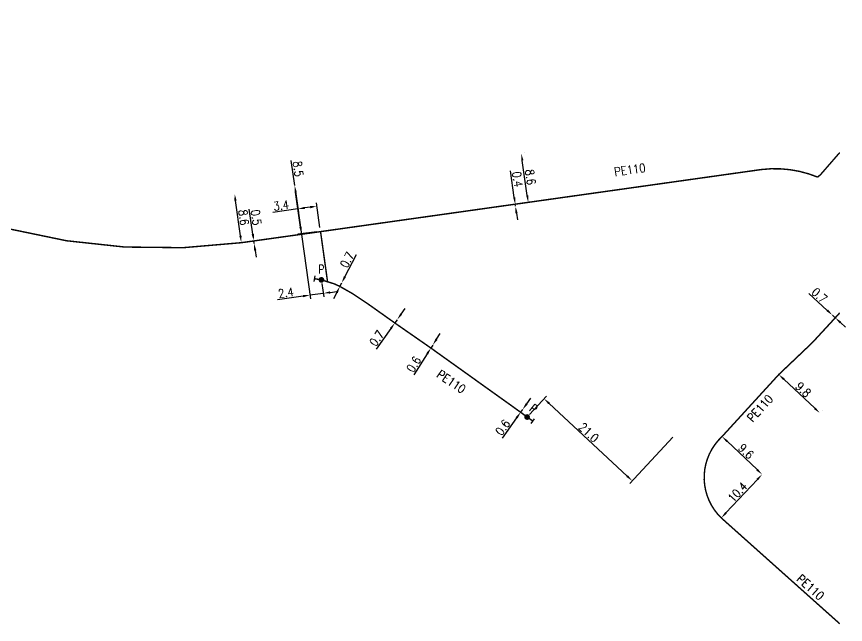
# Model space of a CAD drawing. Header units: millimetres. Extents: x 127511 to 128011, y 140859 to 142000.
# Drawn here: x 127856.6 to 128001, y 141514.2 to 141620.2 of the extents above; entities that cross this region are included whole.
import ezdxf
from ezdxf.enums import TextEntityAlignment as Align

# ---------------------------------------------------------------- set-up
doc = ezdxf.new("R2010")
doc.units = ezdxf.units.MM
doc.header["$PDMODE"] = 34
doc.linetypes.add('L_25_PE', pattern=[2000, 1000, 1000])
doc.layers.get('0').update_dxf_attribs({"linetype": 'CONTINUOUS'})
doc.layers.get('Defpoints').update_dxf_attribs({"linetype": 'CONTINUOUS'})
for name, color, linetype in [('L_150', 1, 'CONTINUOUS'), ('L_300', 7, 'CONTINUOUS'), ('L_340', 7, 'CONTINUOUS')]:
    doc.layers.add(name, color=color, linetype=linetype)
doc.styles.add('G_ROMANS', font='ROMANS.SHX', dxfattribs={"width": 0.75})
doc.styles.get("Standard").update_dxf_attribs({"font": 'romans.shx', "width": 0.85})
doc.dimstyles.get("Standard").update_dxf_attribs({"dimtxt": 1.5, "dimasz": 1.2, "dimexe": 0.625, "dimexo": 0.625, "dimgap": 0.25, "dimtad": 1, "dimdec": 1, "dimzin": 0, "dimdsep": 46, "dimtxsty": 'Standard', "dimcen": -0.5, "dimadec": 0, "dimazin": 0, "dimtfac": 1, "dimtdec": 1, "dimtmove": 0, "dimatfit": 3, "dimfxl": 0, "dimtolj": 1, "dimtzin": 0, "dimarcsym": 0})

# ---------------------------------------------------------------- blocks, each defined once
blk = doc.blocks.new('*D81')
at = {"layer": 'Defpoints', "color": 0, "linetype": 'Continuous', "transparency": 16777216}
for p in [(127894.55, 141589.28), (127894.55, 141589.28), (127895.73, 141580.76)]:
    blk.add_point(p, dxfattribs=at)
at = {"layer": 'L_150', "color": 0, "linetype": 'Continuous', "lineweight": -2, "transparency": 16777216}
blk.add_line((127895.57, 141581.95), (127894.72, 141588.09), dxfattribs=at)
at = {"layer": 'L_150', "color": 0, "linetype": 'Continuous', "transparency": 16777216}
for points in [[(127894.91, 141588.12), (127894.52, 141588.06), (127894.55, 141589.28)], [(127895.76, 141581.98), (127895.37, 141581.92), (127895.73, 141580.76)]]:
    blk.add_solid(points, dxfattribs=at)
at = {"layer": 'L_150', "color": 0, "linetype": 'Continuous', "transparency": 16777216, "insert": (127896.13, 141585.16), "char_height": 1.5, "attachment_point": 5, "rotation": 277.8805}
blk.add_mtext('\\A1;8.6', dxfattribs=at)
blk = doc.blocks.new('*D82')
at = {"layer": 'Defpoints', "color": 0, "linetype": 'Continuous', "transparency": 16777216}
for p in [(127944.52, 141596.3), (127944.52, 141596.3), (127945.73, 141587.79)]:
    blk.add_point(p, dxfattribs=at)
at = {"layer": 'L_150', "color": 0, "linetype": 'Continuous', "lineweight": -2, "transparency": 16777216}
for p, q in [((127945.14, 141596.39), (127945.14, 141596.39)), ((127945.56, 141588.98), (127944.69, 141595.11)), ((127946.35, 141587.88), (127946.35, 141587.88))]:
    blk.add_line(p, q, dxfattribs=at)
at = {"layer": 'L_150', "color": 0, "linetype": 'Continuous', "transparency": 16777216}
for points in [[(127944.88, 141595.14), (127944.49, 141595.09), (127944.52, 141596.3)], [(127945.76, 141589), (127945.36, 141588.95), (127945.73, 141587.79)]]:
    blk.add_solid(points, dxfattribs=at)
at = {"layer": 'L_150', "color": 0, "linetype": 'Continuous', "transparency": 16777216, "insert": (127946.11, 141592.19), "char_height": 1.5, "attachment_point": 5, "rotation": 278.1065}
blk.add_mtext('\\A1;8.6', dxfattribs=at)
blk = doc.blocks.new('*D107')
at = {"layer": 'Defpoints', "color": 0, "linetype": 'Continuous', "transparency": 16777216}
for p in [(127895.73, 141580.76), (127897.96, 141580.61), (127897.96, 141580.61)]:
    blk.add_point(p, dxfattribs=at)
at = {"layer": 'L_150', "color": 0, "linetype": 'Continuous', "lineweight": -2, "transparency": 16777216}
for p, q in [((127897.72, 141582.26), (127897.09, 141586.59)), ((127896.35, 141580.85), (127898.51, 141581.16)), ((127897.96, 141580.61), (127897.89, 141581.07)), ((127898.13, 141579.42), (127898.3, 141578.23))]:
    blk.add_line(p, q, dxfattribs=at)
at = {"layer": 'L_150', "color": 0, "linetype": 'Continuous', "transparency": 16777216}
for points in [[(127897.92, 141582.29), (127897.52, 141582.23), (127897.89, 141581.07)], [(127898.33, 141579.45), (127897.93, 141579.39), (127897.96, 141580.61)]]:
    blk.add_solid(points, dxfattribs=at)
at = {"layer": 'L_150', "color": 0, "linetype": 'Continuous', "transparency": 16777216, "insert": (127898.31, 141585.16), "char_height": 1.5, "attachment_point": 5, "rotation": 278.2588}
blk.add_mtext('\\A1;0.5', dxfattribs=at)
blk = doc.blocks.new('*D108')
at = {"layer": 'Defpoints', "color": 0, "linetype": 'Continuous', "transparency": 16777216}
for p in [(127945.73, 141587.79), (127943.51, 141587.1), (127943.51, 141587.1)]:
    blk.add_point(p, dxfattribs=at)
at = {"layer": 'L_150', "color": 0, "linetype": 'Continuous', "lineweight": -2, "transparency": 16777216}
for p, q in [((127943.29, 141588.65), (127942.63, 141593.27)), ((127945.11, 141587.7), (127942.84, 141587.38)), ((127943.51, 141587.1), (127943.45, 141587.47)), ((127943.67, 141585.92), (127943.84, 141584.73))]:
    blk.add_line(p, q, dxfattribs=at)
at = {"layer": 'L_150', "color": 0, "linetype": 'Continuous', "transparency": 16777216}
for points in [[(127943.48, 141588.68), (127943.09, 141588.63), (127943.45, 141587.47)], [(127943.87, 141585.94), (127943.48, 141585.89), (127943.51, 141587.1)]]:
    blk.add_solid(points, dxfattribs=at)
at = {"layer": 'L_150', "color": 0, "linetype": 'Continuous', "transparency": 16777216, "insert": (127943.85, 141591.81), "char_height": 1.5, "attachment_point": 5, "rotation": 278.064}
blk.add_mtext('\\A1;0.4', dxfattribs=at)
blk = doc.blocks.new('*D153')
at = {"layer": 'Defpoints', "color": 0, "linetype": 'Continuous', "transparency": 16777216}
for p in [(127912.9, 141573.13), (127913.22, 141573.76), (127913.22, 141573.76)]:
    blk.add_point(p, dxfattribs=at)
at = {"layer": 'L_150', "color": 0, "linetype": 'Continuous', "lineweight": -2, "transparency": 16777216}
for p, q in [((127913.77, 141574.82), (127915.78, 141578.71)), ((127912.9, 141573.13), (127913.22, 141573.76)), ((127912.35, 141572.07), (127911.8, 141571))]:
    blk.add_line(p, q, dxfattribs=at)
at = {"layer": 'L_150', "color": 0, "linetype": 'Continuous', "transparency": 16777216}
for points in [[(127913.59, 141574.91), (127913.95, 141574.73), (127913.22, 141573.76)], [(127912.17, 141572.16), (127912.53, 141571.98), (127912.9, 141573.13)]]:
    blk.add_solid(points, dxfattribs=at)
at = {"layer": 'L_150', "color": 0, "linetype": 'Continuous', "transparency": 16777216, "insert": (127914.16, 141577.76), "char_height": 1.5, "attachment_point": 5, "rotation": 62.6784}
blk.add_mtext('\\A1;0.7', dxfattribs=at)
blk = doc.blocks.new('*D154')
at = {"layer": 'Defpoints', "color": 0, "linetype": 'Continuous', "transparency": 16777216}
for p in [(127922.88, 141567.34), (127922.88, 141567.34), (127922.47, 141566.77)]:
    blk.add_point(p, dxfattribs=at)
at = {"layer": 'L_150', "color": 0, "linetype": 'Continuous', "lineweight": -2, "transparency": 16777216}
for p, q in [((127923.58, 141568.31), (127924.27, 141569.29)), ((127922.88, 141567.34), (127922.47, 141566.77)), ((127921.77, 141565.79), (127919.22, 141562.23))]:
    blk.add_line(p, q, dxfattribs=at)
at = {"layer": 'L_150', "color": 0, "linetype": 'Continuous', "transparency": 16777216}
for points in [[(127923.41, 141568.43), (127923.74, 141568.2), (127922.88, 141567.34)], [(127921.61, 141565.91), (127921.93, 141565.68), (127922.47, 141566.77)]]:
    blk.add_solid(points, dxfattribs=at)
at = {"layer": 'L_150', "color": 0, "linetype": 'Continuous', "transparency": 16777216, "insert": (127919.33, 141564.1), "char_height": 1.5, "attachment_point": 5, "rotation": 54.4161}
blk.add_mtext('\\A1;0.7', dxfattribs=at)
blk = doc.blocks.new('*D155')
at = {"layer": 'Defpoints', "color": 0, "linetype": 'Continuous', "transparency": 16777216}
for p in [(127929.08, 141562.91), (127929.08, 141562.91), (127928.76, 141562.4)]:
    blk.add_point(p, dxfattribs=at)
at = {"layer": 'L_150', "color": 0, "linetype": 'Continuous', "lineweight": -2, "transparency": 16777216}
for p, q in [((127929.72, 141563.92), (127930.37, 141564.93)), ((127929.08, 141562.91), (127928.76, 141562.4)), ((127928.11, 141561.39), (127925.76, 141557.71))]:
    blk.add_line(p, q, dxfattribs=at)
at = {"layer": 'L_150', "color": 0, "linetype": 'Continuous', "transparency": 16777216}
for points in [[(127929.56, 141564.03), (127929.89, 141563.81), (127929.08, 141562.91)], [(127927.94, 141561.5), (127928.28, 141561.28), (127928.76, 141562.4)]]:
    blk.add_solid(points, dxfattribs=at)
at = {"layer": 'L_150', "color": 0, "linetype": 'Continuous', "transparency": 16777216, "insert": (127925.77, 141559.58), "char_height": 1.5, "attachment_point": 5, "rotation": 57.4947}
blk.add_mtext('\\A1;0.6', dxfattribs=at)
blk = doc.blocks.new('*D156')
at = {"layer": 'Defpoints', "color": 0, "linetype": 'Continuous', "transparency": 16777216}
for p in [(127944.4, 141551.21), (127944.75, 141551.7), (127944.75, 141551.7)]:
    blk.add_point(p, dxfattribs=at)
at = {"layer": 'L_150', "color": 0, "linetype": 'Continuous', "lineweight": -2, "transparency": 16777216}
for p, q in [((127945.45, 141552.68), (127946.15, 141553.65)), ((127944.75, 141551.7), (127944.4, 141551.21)), ((127943.7, 141550.24), (127941.16, 141546.69))]:
    blk.add_line(p, q, dxfattribs=at)
at = {"layer": 'L_150', "color": 0, "linetype": 'Continuous', "transparency": 16777216}
for points in [[(127945.29, 141552.79), (127945.61, 141552.56), (127944.75, 141551.7)], [(127943.54, 141550.36), (127943.86, 141550.12), (127944.4, 141551.21)]]:
    blk.add_solid(points, dxfattribs=at)
at = {"layer": 'L_150', "color": 0, "linetype": 'Continuous', "transparency": 16777216, "insert": (127941.27, 141548.56), "char_height": 1.5, "attachment_point": 5, "rotation": 54.3791}
blk.add_mtext('\\A1;0.6', dxfattribs=at)
blk = doc.blocks.new('L_300_12')
at = {"color": 0, "linetype": 'Continuous', "const_width": 0.497, "flags": 128}
blk.add_lwpolyline([(-0.25, 0, 1), (0.25, 0, 1)], format="xyb", close=True, dxfattribs=at)
at = {"color": 0, "linetype": 'Continuous', "style": 'G_ROMANS', "width": 0.75}
blk.add_text('P', height=1.5, dxfattribs=at).set_placement((0, 1.85), align=Align.MIDDLE)
at = {"color": 0, "linetype": 'Continuous', "width": 0.75, "flags": 3}
for tag, p in [('DEF_LEG', (0, -5)), ('DEF_COUP', (0, -7.5)), ('DEF_TYPE', (0, -10))]:
    blk.add_attdef(tag, text='', height=1.2, dxfattribs=at).set_placement(p, align=Align.MIDDLE)
blk = doc.blocks.new('*D157')
at = {"layer": 'Defpoints', "color": 0, "linetype": 'Continuous', "transparency": 16777216}
for p in [(127948.48, 141553.56), (127945.52, 141550.38), (127971.35, 141547.35)]:
    blk.add_point(p, dxfattribs=at)
at = {"layer": 'L_300', "color": 0, "linetype": 'Continuous', "lineweight": -2, "transparency": 16777216}
for p, q in [((127945.94, 141550.83), (127948.91, 141554.02)), ((127962.96, 141540.09), (127949.36, 141552.75)), ((127970.93, 141546.89), (127963.41, 141538.82))]:
    blk.add_line(p, q, dxfattribs=at)
at = {"layer": 'L_300', "color": 0, "linetype": 'Continuous', "transparency": 16777216}
for points in [[(127949.5, 141552.89), (127949.23, 141552.6), (127948.48, 141553.56)], [(127963.09, 141540.24), (127962.82, 141539.95), (127963.84, 141539.27)]]:
    blk.add_solid(points, dxfattribs=at)
at = {"layer": 'L_300', "color": 0, "linetype": 'Continuous', "transparency": 16777216, "insert": (127956.26, 141547.69), "char_height": 1.5, "attachment_point": 5, "rotation": 317.0552}
blk.add_mtext('\\A1;21.0', dxfattribs=at)
blk = doc.blocks.new('L_340_07')
at = {"color": 0, "linetype": 'Continuous', "const_width": 0.25, "flags": 128}
blk.add_lwpolyline([(0, 0), (1.25, 0)], dxfattribs=at)
at = {"color": 0, "linetype": 'Continuous', "flags": 128}
blk.add_lwpolyline([(1.25, -0.5), (1.25, 0.5)], dxfattribs=at)
at = {"color": 0, "linetype": 'Continuous', "width": 0.75, "flags": 3}
for tag, p in [('DEF_LEG', (0.72, -3.47)), ('DEF_COUP', (0.72, -5.97)), ('DEF_TYPE', (0.72, -8.47))]:
    blk.add_attdef(tag, text='', height=1.2, dxfattribs=at).set_placement(p, align=Align.MIDDLE)
blk = doc.blocks.new('*D158')
at = {"layer": 'Defpoints', "color": 0, "linetype": 'Continuous', "transparency": 16777216}
for p in [(127905.02, 141590.73), (127908.92, 141587.11), (127909.52, 141582.77)]:
    blk.add_point(p, dxfattribs=at)
at = {"layer": 'L_150', "color": 0, "linetype": 'Continuous', "lineweight": -2, "transparency": 16777216}
for p, q in [((127905.11, 141590.11), (127905.67, 141586.03)), ((127909.43, 141583.39), (127908.83, 141587.73)), ((127905.59, 141586.65), (127901.2, 141586.04)), ((127907.73, 141586.94), (127906.78, 141586.81))]:
    blk.add_line(p, q, dxfattribs=at)
at = {"layer": 'L_150', "color": 0, "linetype": 'Continuous', "transparency": 16777216}
for points in [[(127906.75, 141587.01), (127906.8, 141586.61), (127905.59, 141586.65)], [(127907.7, 141587.14), (127907.76, 141586.75), (127908.92, 141587.11)]]:
    blk.add_solid(points, dxfattribs=at)
at = {"layer": 'L_150', "color": 0, "linetype": 'Continuous', "transparency": 16777216, "insert": (127902.66, 141587.25), "char_height": 1.5, "attachment_point": 5, "rotation": 7.8805}
blk.add_mtext('\\A1;3.4', dxfattribs=at)
blk = doc.blocks.new('*D159')
at = {"layer": 'Defpoints', "color": 0, "linetype": 'Continuous', "transparency": 16777216}
for p in [(127905.02, 141590.73), (127906.2, 141582.31), (127909.52, 141582.77)]:
    blk.add_point(p, dxfattribs=at)
at = {"layer": 'L_150', "color": 0, "linetype": 'Continuous', "lineweight": -2, "transparency": 16777216}
for p, q in [((127905.02, 141590.73), (127904.42, 141595.06)), ((127906.04, 141583.49), (127905.19, 141589.54)), ((127908.9, 141582.68), (127905.58, 141582.22))]:
    blk.add_line(p, q, dxfattribs=at)
at = {"layer": 'L_150', "color": 0, "linetype": 'Continuous', "transparency": 16777216}
for points in [[(127905.39, 141589.57), (127904.99, 141589.51), (127905.02, 141590.73)], [(127906.23, 141583.52), (127905.84, 141583.47), (127906.2, 141582.31)]]:
    blk.add_solid(points, dxfattribs=at)
at = {"layer": 'L_150', "color": 0, "linetype": 'Continuous', "transparency": 16777216, "insert": (127905.63, 141593.63), "char_height": 1.5, "attachment_point": 5, "rotation": 277.9667}
blk.add_mtext('\\A1;8.5', dxfattribs=at)
blk = doc.blocks.new('*D160')
at = {"layer": 'Defpoints', "color": 0, "linetype": 'Continuous', "transparency": 16777216}
for p in [(127905.02, 141590.73), (127909.68, 141574.28), (127910.01, 141571.93)]:
    blk.add_point(p, dxfattribs=at)
at = {"layer": 'L_300', "color": 0, "linetype": 'Continuous', "lineweight": -2, "transparency": 16777216}
for p, q in [((127905.11, 141590.11), (127907.76, 141570.99)), ((127909.77, 141573.66), (127910.09, 141571.31)), ((127906.48, 141571.44), (127902.03, 141570.83)), ((127910.01, 141571.93), (127907.67, 141571.61)), ((127911.2, 141572.1), (127912.39, 141572.26))]:
    blk.add_line(p, q, dxfattribs=at)
at = {"layer": 'L_300', "color": 0, "linetype": 'Continuous', "transparency": 16777216}
for points in [[(127906.45, 141571.64), (127906.51, 141571.25), (127907.67, 141571.61)], [(127911.17, 141572.29), (127911.22, 141571.9), (127910.01, 141571.93)]]:
    blk.add_solid(points, dxfattribs=at)
at = {"layer": 'L_300', "color": 0, "linetype": 'Continuous', "transparency": 16777216, "insert": (127903.5, 141572.04), "char_height": 1.5, "attachment_point": 5, "rotation": 7.8805}
blk.add_mtext('\\A1;2.4', dxfattribs=at)
blk = doc.blocks.new('*D178')
at = {"layer": 'Defpoints', "color": 0, "linetype": 'Continuous', "transparency": 16777216}
for p in [(127989.39, 141557.79), (127996.53, 141551.08), (127996.53, 141551.08)]:
    blk.add_point(p, dxfattribs=at)
at = {"layer": 'L_150', "color": 0, "linetype": 'Continuous', "lineweight": -2, "transparency": 16777216}
for p, q in [((127990.26, 141556.97), (127995.65, 141551.9)), ((127996.96, 141551.53), (127996.96, 141551.53))]:
    blk.add_line(p, q, dxfattribs=at)
at = {"layer": 'L_150', "color": 0, "linetype": 'Continuous', "transparency": 16777216}
for points in [[(127990.4, 141557.11), (127990.12, 141556.82), (127989.39, 141557.79)], [(127995.79, 141552.04), (127995.52, 141551.75), (127996.53, 141551.08)]]:
    blk.add_solid(points, dxfattribs=at)
at = {"layer": 'L_150', "color": 0, "linetype": 'Continuous', "transparency": 16777216, "insert": (127993.64, 141555.16), "char_height": 1.5, "attachment_point": 5, "rotation": 316.7821}
blk.add_mtext('\\A1;9.8', dxfattribs=at)
blk = doc.blocks.new('*D179')
at = {"layer": 'Defpoints', "color": 0, "linetype": 'Continuous', "transparency": 16777216}
for p in [(127979.5, 141546.98), (127986.48, 141540.38), (127986.48, 141540.38)]:
    blk.add_point(p, dxfattribs=at)
at = {"layer": 'L_150', "color": 0, "linetype": 'Continuous', "lineweight": -2, "transparency": 16777216}
blk.add_line((127980.37, 141546.15), (127985.61, 141541.21), dxfattribs=at)
at = {"layer": 'L_150', "color": 0, "linetype": 'Continuous', "transparency": 16777216}
for points in [[(127980.51, 141546.3), (127980.24, 141546.01), (127979.5, 141546.98)], [(127985.74, 141541.35), (127985.47, 141541.06), (127986.48, 141540.38)]]:
    blk.add_solid(points, dxfattribs=at)
at = {"layer": 'L_150', "color": 0, "linetype": 'Continuous', "transparency": 16777216, "insert": (127983.68, 141544.41), "char_height": 1.5, "attachment_point": 5, "rotation": 316.6134}
blk.add_mtext('\\A1;9.6', dxfattribs=at)
blk = doc.blocks.new('*D180')
at = {"layer": 'Defpoints', "color": 0, "linetype": 'Continuous', "transparency": 16777216}
for p in [(127986.48, 141540.38), (127986.48, 141540.38), (127979.36, 141532.8)]:
    blk.add_point(p, dxfattribs=at)
at = {"layer": 'L_150', "color": 0, "linetype": 'Continuous', "lineweight": -2, "transparency": 16777216}
blk.add_line((127980.18, 141533.68), (127985.66, 141539.51), dxfattribs=at)
at = {"layer": 'L_150', "color": 0, "linetype": 'Continuous', "transparency": 16777216}
for points in [[(127985.51, 141539.64), (127985.8, 141539.37), (127986.48, 141540.38)], [(127980.03, 141533.81), (127980.33, 141533.54), (127979.36, 141532.8)]]:
    blk.add_solid(points, dxfattribs=at)
at = {"layer": 'L_150', "color": 0, "linetype": 'Continuous', "transparency": 16777216, "insert": (127982.19, 141537.28), "char_height": 1.5, "attachment_point": 5, "rotation": 46.7821}
blk.add_mtext('\\A1;10.4', dxfattribs=at)
blk = doc.blocks.new('*D181')
at = {"layer": 'Defpoints', "color": 0, "linetype": 'Continuous', "transparency": 16777216}
for p in [(127998.72, 141568.15), (127998.72, 141568.15), (127999.23, 141567.67)]:
    blk.add_point(p, dxfattribs=at)
at = {"layer": 'L_150', "color": 0, "linetype": 'Continuous', "lineweight": -2, "transparency": 16777216}
for p, q in [((127997.83, 141568.96), (127994.62, 141571.92)), ((127999.23, 141567.67), (127998.72, 141568.15)), ((128000.11, 141566.86), (128001, 141566.05))]:
    blk.add_line(p, q, dxfattribs=at)
at = {"layer": 'L_150', "color": 0, "linetype": 'Continuous', "transparency": 16777216}
for points in [[(127997.97, 141569.11), (127997.7, 141568.81), (127998.72, 141568.15)], [(128000.25, 141567.01), (127999.98, 141566.71), (127999.23, 141567.67)]]:
    blk.add_solid(points, dxfattribs=at)
at = {"layer": 'L_150', "color": 0, "linetype": 'Continuous', "transparency": 16777216, "insert": (127996.46, 141571.58), "char_height": 1.5, "attachment_point": 5, "rotation": 317.3471}
blk.add_mtext('\\A1;0.7', dxfattribs=at)

msp = doc.modelspace()

# ---------------------------------------------------------------- linework, layer by layer
at = {"layer": 'L_150', "linetype": 'L_25_PE', "flags": 128}
for points in [[(128000, 141596.46, 0.25, 0.25, 0), (127996.66, 141592.62, 0.25, 0.25, 0), (127996.16, 141592.19, 0.25, 0.25, 0.128432), (127986.36, 141593.51, 0.25, 0.25, 0), (127945.73, 141587.79, 0.25, 0.25, 0), (127909.53, 141582.69, 0.25, 0.25, 0), (127895.73, 141580.76, 0.25, 0.25, -0.096845), (127855.3, 141583.16, 0.25, 0.25, 0), (127833.31, 141589.46, 0.25, 0.25, 0), (127792.44, 141601.85, 0.25, 0.25, 0), (127790.23, 141602.49, 0.25, 0.25, 0), (127785.17, 141603.87, 0.25, 0.25, 0), (127778.48, 141605.96, 0.25, 0.25, -0.181644), (127774.59, 141608.91, 0.25, 0.25, 0), (127767.86, 141617.95, 0.25, 0.25, 0), (127737.8, 141658.23, 0.25, 0.25, 0), (127727.59, 141672.82, 0.25, 0.25, 0), (127724.72, 141676.95, 0.25, 0.25, 0), (127722.87, 141679.61, 0.25, 0.25, 0), (127722.11, 141680.8, 0.25, 0.25, 0), (127721.78, 141681.35, 0.25, 0.25, 0), (127721.54, 141681.8, 0.25, 0.25, 0), (127721.27, 141682.32, 0.25, 0.25, 0), (127721.05, 141682.84, 0.25, 0.25, 0), (127720.85, 141683.42, 0.25, 0.25, 0), (127720.75, 141683.77, 0.25, 0.25, 0), (127720.62, 141684.37, 0.25, 0.25, 0), (127720.52, 141685.11, 0.25, 0.25, 0), (127720.44, 141685.86, 0.25, 0.25, 0), (127720.41, 141686.35, 0.25, 0.25, 0), (127720.4, 141686.72, 0.25, 0.25, 0), (127720.4, 141687.37, 0.25, 0.25, 0), (127720.44, 141688.01, 0.25, 0.25, 0), (127720.5, 141688.58, 0.25, 0.25, 0), (127720.56, 141688.98, 0.25, 0.25, 0), (127720.67, 141689.54, 0.25, 0.25, 0), (127720.76, 141689.95, 0.25, 0.25, 0), (127720.86, 141690.33, 0.25, 0.25, 0), (127720.94, 141690.59, 0.25, 0.25, 0), (127721.17, 141691.28, 0.25, 0.25, 0), (127721.4, 141691.84, 0.25, 0.25, 0), (127721.73, 141692.51, 0.25, 0.25, 0), (127722.06, 141693.05, 0.25, 0.25, 0), (127722.43, 141693.57, 0.25, 0.25, 0), (127722.83, 141694.07, 0.25, 0.25, 0), (127723.07, 141694.36, 0.25, 0.25, 0), (127723.78, 141695.11, 0.25, 0.25, 0), (127724.59, 141695.87, 0.25, 0.25, 0), (127725.39, 141696.46, 0.25, 0.25, 0), (127727.98, 141698.23, 0.25, 0.25, 0), (127733.38, 141701.91, 0.25, 0.25, 0), (127745.48, 141710.18, 0.25, 0.25, 0), (127756.25, 141717.53, 0.25, 0.25, 0), (127761.66, 141721.23, 0.25, 0.25, 0), (127784.91, 141736.97, 0.25, 0.25, 0), (127825.31, 141763.96, 0.25, 0.25, 0), (127829.48, 141766.69, 0.25, 0.25, 0), (127829.48, 141766.69, 0.25, 0.25, 0), (127831.66, 141767.86, 0.25, 0.25, 0), (127835.23, 141769.46, 0.25, 0.25, 0), (127839.94, 141771.31, 0.25, 0.25, 0), (127839.94, 141771.31, 0.25, 0.25, 0), (127843.61, 141772.58, 0.25, 0.25, 0), (127850.09, 141774.89, 0.25, 0.25, 0), (127856.71, 141777.23, 0.25, 0.25, 0), (127862.4, 141779.14, 0.25, 0.25, 0), (127865.78, 141780.39, 0.25, 0.25, 0), (127867.91, 141781.19, 0.25, 0.25, 0), (127876.29, 141784.12, 0.25, 0.25, 0), (127881.79, 141785.77, 0.25, 0.25, 0), (127887.15, 141788.48, 0.25, 0.25, 0)], [(127909.68, 141574.28, 0.25, 0.25, 0), (127910.75, 141573.95, 0.25, 0.25, 0), (127911.88, 141573.6, 0.25, 0.25, 0), (127912.9, 141573.14, 0.25, 0.25, 0), (127912.9, 141573.13, 0.25, 0.25, 0), (127915.11, 141571.88, 0.25, 0.25, 0), (127917.82, 141570.07, 0.25, 0.25, 0), (127922.47, 141566.77, 0.25, 0.25, 0), (127928.76, 141562.4, 0.25, 0.25, 0), (127944.4, 141551.21, 0.25, 0.25, 0), (127945.52, 141550.38, 0, 0, 0)], [(128000, 141514.36, 0.25, 0.25, 0), (127979.36, 141532.8, 0.25, 0.25, -0.430049), (127979.5, 141546.98, 0.25, 0.25, 0), (127989.39, 141557.79, 0.25, 0.25, 0), (127995.24, 141563.35, 0.25, 0.25, 0), (127996.66, 141564.89, 0.25, 0.25, 0), (127997.77, 141566.09, 0.25, 0.25, 0), (127999.23, 141567.68, 0.25, 0.25, 0), (127999.75, 141568.23, 0.25, 0.25, 0), (128000, 141568.54, 0, 0, 0)]]:
    msp.add_lwpolyline(points, format="xyseb", dxfattribs=at)
at = {"layer": 'L_150', "linetype": 'L_25_PE', "const_width": 0.25, "flags": 128}
msp.add_lwpolyline([(127909.53, 141582.69), (127910.75, 141573.95)], dxfattribs=at)

# ---------------------------------------------------------------- block references
at = {"layer": 'L_300'}
msp.add_blockref('L_300_12', (127909.68, 141574.28), dxfattribs=at)
at = {"layer": 'L_300', "rotation": 322.2738618931085}
msp.add_blockref('L_300_12', (127945.52, 141550.38), dxfattribs=at)
at = {"layer": 'L_340'}
for p, rotation in [((127909.68, 141574.28), 170.3481505375458), ((127945.52, 141550.38), 325.0944033053098)]:
    msp.add_blockref('L_340_07', p, dxfattribs=dict(at, rotation=rotation))

# ---------------------------------------------------------------- texts
at = {"layer": 'L_150', "linetype": 'Continuous', "width": 0.85}
for rotation, p in [(8.0139, (127963.43, 141593.47)), (325.8855, (127932.32, 141556.54)), (47.7178, (127986.12, 141551.9)), (318.5091, (127994.9, 141520.71))]:
    msp.add_text('PE110', height=1.5, rotation=rotation, dxfattribs=at).set_placement(p, align=Align.MIDDLE)

# ---------------------------------------------------------------- dimensions: what is measured, and where the dimension line sits
at = {"layer": 'L_150', "linetype": 'Continuous'}
for base, p1, p2, angle, picture, middle, dimtype in [((127944.52, 141596.3), (127945.73, 141587.79), (127944.52, 141596.3), 278.1065, '*D82', (127945.12, 141592.05), 160), ((127894.55, 141589.28), (127895.73, 141580.76), (127894.55, 141589.28), 277.8805, '*D81', (127895.14, 141585.02), 160), ((127998.72, 141568.15), (127999.23, 141567.67), (127998.72, 141568.15), 137.3471, '*D181', (127995.78, 141570.85), 161), ((127996.53, 141551.08), (127989.39, 141557.79), (127996.53, 141551.08), 136.7821, '*D178', (127992.96, 141554.43), 160), ((127986.48, 141540.38), (127979.5, 141546.98), (127986.48, 141540.38), 136.6134, '*D179', (127982.99, 141543.68), 160), ((127986.48, 141540.38), (127979.36, 141532.8), (127986.48, 141540.38), 226.7821, '*D180', (127982.92, 141536.59), 160)]:
    dim = msp.add_linear_dim(base=base, p1=p1, p2=p2, angle=angle, dimstyle='Standard', dxfattribs=at)
    dim.commit()
    dim.dimension.update_dxf_attribs({"geometry": picture, "text_midpoint": middle, "dimtype": dimtype})
for base, p1, p2, angle, picture, middle in [((127906.2, 141582.31), (127905.02, 141590.73), (127909.52, 141582.77), 97.9667, '*D159', (127904.64, 141593.49)), ((127908.92, 141587.11), (127905.02, 141590.73), (127909.52, 141582.77), 7.8805, '*D158', (127902.8, 141586.26)), ((127913.22, 141573.76), (127912.9, 141573.13), (127913.22, 141573.76), 242.6784, '*D153', (127915.05, 141577.3)), ((127922.88, 141567.34), (127922.47, 141566.77), (127922.88, 141567.34), 234.4161, '*D154', (127920.15, 141563.52)), ((127929.08, 141562.91), (127928.76, 141562.4), (127929.08, 141562.91), 237.4947, '*D155', (127926.62, 141559.04)), ((127944.75, 141551.7), (127944.4, 141551.21), (127944.75, 141551.7), 234.3791, '*D156', (127942.08, 141547.97))]:
    dim = msp.add_linear_dim(base=base, p1=p1, p2=p2, angle=angle, dimstyle='Standard', override={"dimclrd": 0, "dimclre": 0, "dimclrt": 0}, dxfattribs=at)
    dim.commit()
    dim.dimension.update_dxf_attribs({"geometry": picture, "text_midpoint": middle, "dimtype": 160})
for base, p1, p2, angle, text, picture, middle in [((127943.51, 141587.1), (127945.73, 141587.79), (127943.51, 141587.1), 98.064, '0.4', '*D108', (127942.86, 141591.67)), ((127897.96, 141580.61), (127895.73, 141580.76), (127897.96, 141580.61), 98.2588, '0.5', '*D107', (127897.32, 141585.02))]:
    dim = msp.add_linear_dim(base=base, p1=p1, p2=p2, angle=angle, text=text, dimstyle='Standard', dxfattribs=at)
    dim.commit()
    dim.dimension.update_dxf_attribs({"geometry": picture, "text_midpoint": middle, "dimtype": 160})
at = {"layer": 'L_300', "linetype": 'Continuous'}
for base, p1, p2, angle, picture, middle in [((127910.01, 141571.93), (127905.02, 141590.73), (127909.68, 141574.28), 7.8805, '*D160', (127903.64, 141571.05)), ((127948.48, 141553.56), (127971.35, 141547.35), (127945.52, 141550.38), 317.0552, '*D157', (127955.58, 141546.96))]:
    dim = msp.add_linear_dim(base=base, p1=p1, p2=p2, angle=angle, dimstyle='Standard', override={"dimclrd": 0, "dimclre": 0, "dimclrt": 0}, dxfattribs=at)
    dim.commit()
    dim.dimension.update_dxf_attribs({"geometry": picture, "text_midpoint": middle, "dimtype": 160})

doc.saveas('drawing.dxf')
